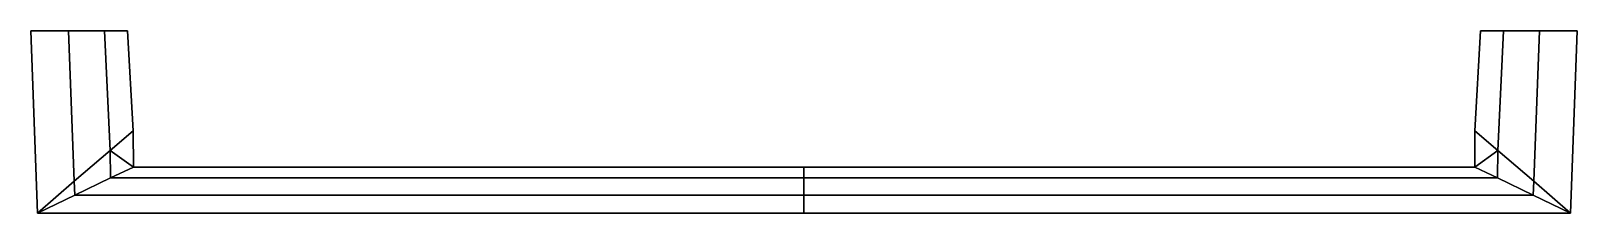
# Model space of a CAD drawing. Extents: x -120 to 120, y -28 to 0.
import ezdxf

# ---------------------------------------------------------------- set-up
doc = ezdxf.new("R2010")
doc.units = 0
doc.layers.add('METAL', color=190, linetype='CONTINUOUS')

msp = doc.modelspace()

# ---------------------------------------------------------------- meshes
at = {"layer": 'METAL'}
mesh = msp.add_polyface(dxfattribs=at)
corners = [(119.52, -0.02, 2.15), (119.52, -0.02, -2.18), (118.51, -28.3, 2.15), (118.51, -28.3, -2.18), (113.68, -0.01, 3.22), (113.68, -0.01, -3.24), (112.8, -23.32, 3.22), (112.72, -25.51, 2.15), (108.11, 0, 4.48), (108.11, 0, -4.5), (107.25, -18.55, 4.48), (107.19, -22.84, 2.15), (107.19, -22.84, -2.18), (104.54, 0, 2.15), (104.54, 0, -2.18), (103.7, -15.5, -2.18), (103.66, -21.14, 2.15), (103.66, -21.14, -2.18), (-0.24, -25.51, 2.15), (-0.24, -22.84, 2.15), (-0.24, -28.3, -2.18), (-0.24, -25.51, -2.18), (-0.24, -22.84, -2.18), (-0.24, -21.14, -2.18), (-104.13, -21.14, 2.15), (-104.13, -21.14, -2.18), (-104.17, -15.5, 2.15), (-105.02, 0, 2.15), (-105.02, 0, -2.18), (-107.67, -22.84, 2.15), (-107.72, -18.55, 4.48), (-108.58, 0, 4.48), (-108.58, 0, -4.5), (-113.19, -25.51, 2.15), (-113.28, -23.32, 3.22), (-114.16, -0.01, -3.24), (-118.98, -28.3, 2.15), (-118.98, -28.3, -2.18), (-120, -0.02, 2.15), (-120, -0.02, -2.18), (-120, -0.02, -2.18), (-120, -0.02, -2.18), (-120, -0.02, 2.15), (-120, -0.02, 2.15), (-118.98, -28.3, -2.18), (-118.98, -28.3, -2.18), (-118.98, -28.3, -2.18), (-118.98, -28.3, -2.18), (-118.98, -28.3, 2.15), (-118.98, -28.3, 2.15), (-118.98, -28.3, 2.15), (-118.98, -28.3, 2.15), (-114.16, -0.01, -3.24), (-114.16, -0.01, 3.22), (-114.16, -0.01, 3.22), (-113.28, -23.32, -3.24), (-113.28, -23.32, -3.24), (-113.28, -23.32, 3.22), (-113.19, -25.51, -2.18), (-113.19, -25.51, -2.18), (-113.19, -25.51, 2.15), (-108.58, 0, -4.5), (-108.58, 0, -4.5), (-108.58, 0, 4.48), (-108.58, 0, 4.48), (-107.72, -18.55, -4.5), (-107.72, -18.55, -4.5), (-107.72, -18.55, -4.5), (-107.72, -18.55, 4.48), (-107.72, -18.55, 4.48), (-107.67, -22.84, -2.18), (-107.67, -22.84, -2.18), (-107.67, -22.84, 2.15), (-105.02, 0, -2.18), (-105.02, 0, -2.18), (-105.02, 0, 2.15), (-105.02, 0, 2.15), (-104.17, -15.5, -2.18), (-104.17, -15.5, -2.18), (-104.17, -15.5, 2.15), (-104.13, -21.14, -2.18), (-104.13, -21.14, -2.18), (-104.13, -21.14, -2.18), (-104.13, -21.14, -2.18), (-104.13, -21.14, 2.15), (-104.13, -21.14, 2.15), (-104.13, -21.14, 2.15), (-104.13, -21.14, 2.15), (-0.24, -21.14, -2.18), (-0.24, -28.3, -2.18), (-0.24, -21.14, 2.15), (-0.24, -21.14, 2.15), (-0.24, -28.3, 2.15), (-0.24, -28.3, 2.15), (103.66, -21.14, -2.18), (103.66, -21.14, -2.18), (103.66, -21.14, -2.18), (103.66, -21.14, -2.18), (103.66, -21.14, 2.15), (103.66, -21.14, 2.15), (103.66, -21.14, 2.15), (103.66, -21.14, 2.15), (103.7, -15.5, -2.18), (103.7, -15.5, 2.15), (103.7, -15.5, 2.15), (104.54, 0, -2.18), (104.54, 0, -2.18), (104.54, 0, 2.15), (104.54, 0, 2.15), (107.19, -22.84, -2.18), (107.19, -22.84, 2.15), (107.25, -18.55, -4.5), (107.25, -18.55, -4.5), (107.25, -18.55, -4.5), (107.25, -18.55, 4.48), (107.25, -18.55, 4.48), (108.11, 0, -4.5), (108.11, 0, -4.5), (108.11, 0, 4.48), (108.11, 0, 4.48), (112.72, -25.51, -2.18), (112.72, -25.51, -2.18), (112.72, -25.51, 2.15), (112.8, -23.32, -3.24), (112.8, -23.32, -3.24), (112.8, -23.32, 3.22), (113.68, -0.01, -3.24), (113.68, -0.01, 3.22), (118.51, -28.3, -2.18), (118.51, -28.3, -2.18), (118.51, -28.3, -2.18), (118.51, -28.3, -2.18), (118.51, -28.3, 2.15), (118.51, -28.3, 2.15), (118.51, -28.3, 2.15), (118.51, -28.3, 2.15), (119.52, -0.02, -2.18), (119.52, -0.02, -2.18), (119.52, -0.02, 2.15), (119.52, -0.02, 2.15)]
mesh.append_faces([[corners[k] for k in face] for face in [(40, 52, 55, 44), (52, 62, 65, 55), (56, 58, 45, 45), (78, 80, 66, 66), (61, 74, 78, 66), (70, 58, 56, 67), (41, 37, 48, 42), (73, 75, 79, 77), (35, 54, 64, 32), (28, 32, 64, 76), (43, 36, 57, 53), (53, 57, 69, 31), (34, 51, 60, 60), (26, 68, 87, 87), (63, 68, 26, 27), (72, 30, 34, 60), (39, 38, 54, 35), (81, 77, 79, 86), (25, 70, 67, 67), (30, 72, 24, 24), (47, 89, 92, 49), (83, 88, 22, 71), (59, 21, 20, 46), (71, 22, 21, 59), (33, 50, 93, 18), (29, 33, 18, 19), (84, 29, 19, 90), (85, 91, 23, 82), (137, 129, 123, 126), (126, 123, 112, 116), (124, 128, 120, 120), (102, 111, 95, 95), (117, 111, 102, 106), (109, 113, 124, 120), (136, 139, 133, 130), (14, 15, 104, 108), (5, 9, 119, 127), (105, 107, 119, 9), (138, 4, 125, 134), (4, 118, 114, 125), (6, 122, 135, 135), (103, 100, 115, 115), (8, 13, 103, 115), (110, 122, 6, 10), (1, 5, 127, 0), (94, 101, 104, 15), (96, 113, 109, 109), (10, 99, 110, 110), (131, 132, 92, 89), (97, 12, 22, 88), (121, 3, 20, 21), (12, 121, 21, 22), (7, 18, 93, 2), (11, 19, 18, 7), (98, 90, 19, 11), (16, 17, 23, 91)]])

doc.saveas('drawing.dxf')
